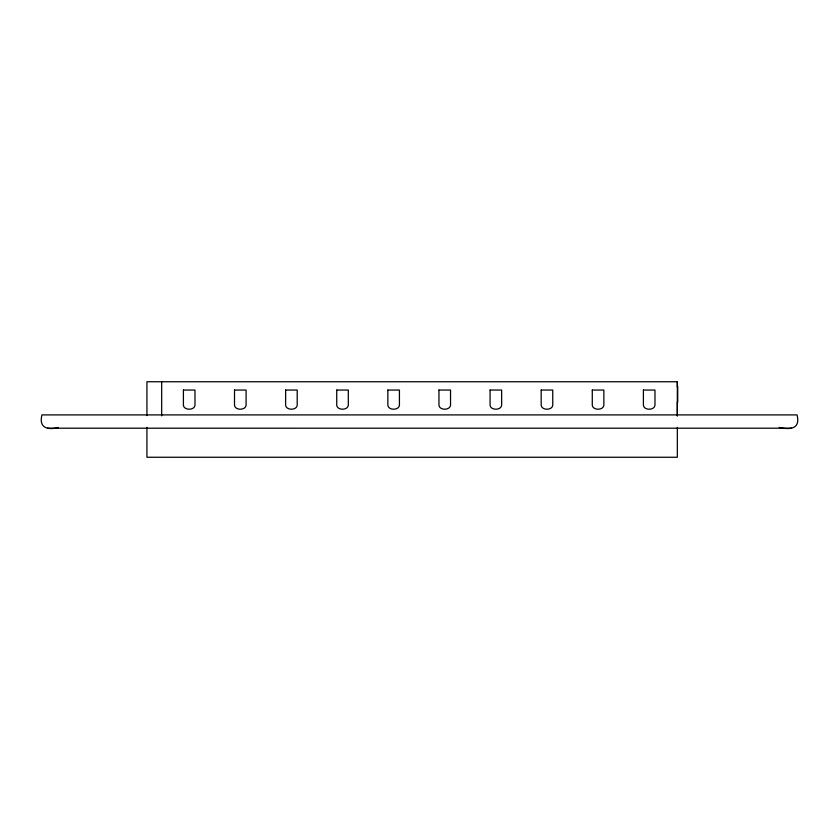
<?xml version="1.0" encoding="UTF-8"?>
<svg xmlns="http://www.w3.org/2000/svg" width="839" height="839" viewBox="0 0 839 839"><rect width="100%" height="100%" fill="white"/><g stroke="black" fill="none" stroke-linecap="round" stroke-linejoin="round"><path stroke-width="1.26" d="M161.675 415.84L161.675 381.745M677.325 401.944L677.325 415.84L677.325 381.745L146.93 381.745L146.93 415.599M677.325 386.8L677.325 381.745M677.723 386.401L677.723 402.301M779.242 427.418C790.139 429.998 800.637 429.023 797.05 414.906L41.95 414.906C38.594 428.11 47.781 430.239 58.478 427.523M47.477 428.194L791.523 428.205M677.325 427.313L677.325 457.255L146.93 457.255L146.93 427.313M183.405 390.051L183.405 405.31C183.961 410.512 194.428 410.512 194.984 405.31L194.984 390.051L183.405 390.051M234.511 390.051L234.511 405.31C235.067 410.512 245.544 410.512 246.089 405.31L246.089 390.051L234.511 390.051M285.627 390.051L285.627 405.31C286.183 410.512 296.649 410.512 297.205 405.31L297.205 390.051L285.627 390.051M336.733 390.051L336.733 405.31C337.288 410.512 347.755 410.512 348.311 405.31L348.311 390.051L336.733 390.051M387.849 390.051L387.849 405.31C388.405 410.512 398.871 410.512 399.427 405.31L399.427 390.051L387.849 390.051M438.954 390.051L438.954 405.31C439.51 410.512 449.977 410.512 450.533 405.31L450.533 390.051L438.954 390.051M490.07 390.051L490.07 405.31C490.616 410.512 501.093 410.512 501.649 405.31L501.649 390.051L490.07 390.051M541.176 390.051L541.176 405.31C541.732 410.512 552.198 410.512 552.754 405.31L552.754 390.051L541.176 390.051M592.282 390.051L592.282 405.31C592.837 410.512 603.314 410.512 603.86 405.31L603.86 390.051L592.282 390.051M643.398 390.051L643.398 405.31C643.953 410.523 654.42 410.523 654.976 405.31L654.976 390.051L643.398 390.051"/></g></svg>
